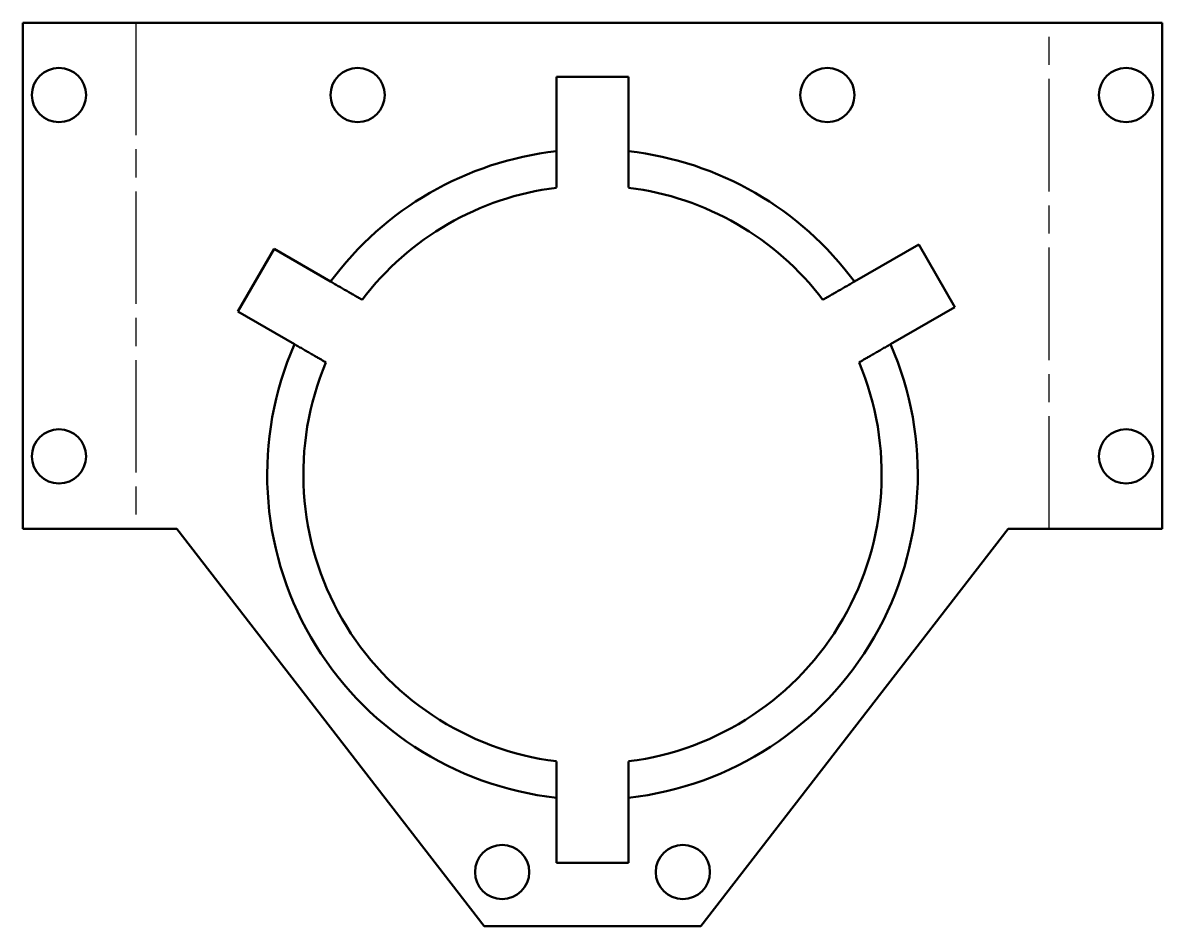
# Model space of a CAD drawing. Header units: millimetres. Extents: x 108.2 to 171.2, y 82.9 to 133.
import ezdxf

# ---------------------------------------------------------------- set-up
doc = ezdxf.new("R2010")
doc.units = ezdxf.units.MM
doc.linetypes.add('CHAIN', pattern=[0.3543, 0.2362, -0.0295, 0.0591, -0.0295])
doc.layers.add('Bend Centerline (ISO)', color=7, linetype='CHAIN', lineweight=25)
doc.layers.add('Visible (ISO)', color=7, linetype='Continuous', lineweight=50)

msp = doc.modelspace()

# ---------------------------------------------------------------- linework, layer by layer
at = {"layer": 'Bend Centerline (ISO)', "ltscale": 26.343023}
for p, q in [((114.438, 132.95), (114.438, 104.95)), ((164.962, 104.95), (164.962, 132.95))]:
    msp.add_line(p, q, dxfattribs=at)
at = {"layer": 'Visible (ISO)'}
for p, q in [((108.176, 104.95), (108.176, 132.95)), ((108.176, 132.95), (171.224, 132.95)), ((171.224, 132.95), (171.224, 104.95)), ((137.7, 125.839), (137.7, 129.95)), ((137.7, 129.95), (141.7, 129.95)), ((141.7, 129.95), (141.7, 125.839)), ((120.08, 116.968), (122.08, 120.432)), ((122.08, 120.432), (125.208, 118.626)), ((154.192, 118.626), (157.753, 120.682)), ((157.753, 120.682), (159.753, 117.218)), ((123.208, 115.162), (120.08, 116.968)), ((159.753, 117.218), (156.192, 115.162)), ((116.7, 104.95), (108.176, 104.95)), ((133.7, 82.95), (116.7, 104.95)), ((162.7, 104.95), (145.7, 82.95)), ((171.224, 104.95), (162.7, 104.95)), ((137.7, 86.45), (137.7, 90.061)), ((141.7, 90.061), (141.7, 86.45)), ((141.7, 86.45), (137.7, 86.45)), ((145.7, 82.95), (133.7, 82.95))]:
    msp.add_line(p, q, dxfattribs=at)
for centre in [(110.176, 128.95), (126.7, 128.95), (152.7, 128.95), (169.224, 128.95), (110.176, 108.95), (169.224, 108.95), (134.7, 85.95), (144.7, 85.95)]:
    msp.add_circle(centre, 1.5, dxfattribs=at)
for radius, start, end in [(18, 96.37937, 143.62063), (18, 36.37937, 83.62063), (16, 97.18076, 142.81924), (16, 37.18076, 82.81924), (18, 156.37937, 263.62063), (18, 276.37937, 23.62063), (16, 157.18076, 262.81924), (16, 277.18076, 22.81924)]:
    msp.add_arc((139.7, 107.95), radius, start, end, dxfattribs=at)
for points, weights in [([(137.7, 123.825), (137.7, 124.772), (137.7, 125.839)], [1, 1.00175910353, 1]), ([(141.7, 125.839), (141.7, 124.772), (141.7, 123.825)], [1, 1.00175910347, 1]), ([(125.208, 118.626), (126.131, 118.093), (126.952, 117.619)], [1, 1.00175910342, 1]), ([(152.448, 117.619), (153.269, 118.093), (154.192, 118.626)], [1, 1.0017591036, 1]), ([(124.952, 114.155), (124.131, 114.629), (123.208, 115.162)], [1, 1.00175910339, 1]), ([(156.192, 115.162), (155.269, 114.629), (154.448, 114.155)], [1, 1.00175910345, 1]), ([(137.7, 90.061), (137.7, 91.128), (137.7, 92.075)], [1, 1.00175910347, 1]), ([(141.7, 92.075), (141.7, 91.128), (141.7, 90.061)], [1, 1.00175910352, 1])]:
    msp.add_rational_spline(points, weights, degree=2, dxfattribs=at)

doc.saveas('drawing.dxf')
